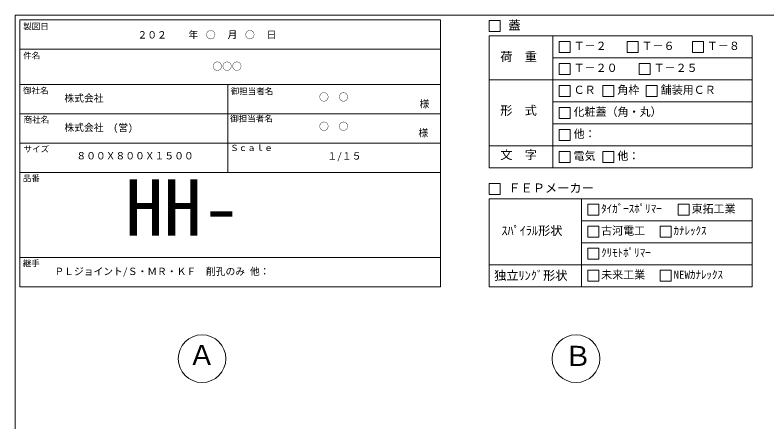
# Model space of a CAD drawing. Units: millimetres, scale not verified. Extents: x -4890 to 18490, y -2273 to 2273.
# Drawn here: x -1230 to 1847, y 608 to 2273 of the extents above; entities that cross this region are included whole.
import ezdxf
from ezdxf.enums import TextEntityAlignment as Align

# ---------------------------------------------------------------- set-up
doc = ezdxf.new("R2010")
doc.units = ezdxf.units.MM
doc.header["$LTSCALE"] = 10
for name, color, linetype, lineweight in [('0-2_waku', 7, 'Continuous', 18), ('0-3_gaikei', 7, 'Continuous', 18), ('0-E_文字１', 7, 'Continuous', 18), ('1-5_文字２', 7, 'Continuous', 5)]:
    doc.layers.add(name, color=color, linetype=linetype, lineweight=lineweight)
doc.styles.add('ＭＳ ゴシック', font='')
doc.styles.get('ＭＳ ゴシック').set_extended_font_data('MS Gothic')

msp = doc.modelspace()

# ---------------------------------------------------------------- linework, layer by layer
at = {"layer": '0-2_waku'}
for p, q in [((-1229.68, 2273.35), (-1229.68, -2001.65)), ((-1209.68, 2253.35), (-1209.68, 1161.35)), ((-1209.68, 2253.35), (510.32, 2253.35)), ((-1209.68, 2253.35), (-1209.68, 1161.35)), ((-1209.68, 2253.35), (510.32, 2253.35)), ((-1209.68, 2253.35), (-1209.68, 1161.35)), ((510.32, 2253.35), (510.32, 1161.35)), ((710.32, 2187.57), (1785.32, 2187.57)), ((710.32, 2187.57), (710.32, 1647.57)), ((970.98, 2187.57), (970.98, 1647.57)), ((1785.32, 2187.57), (1785.32, 1647.57)), ((-1209.68, 2133.35), (510.32, 2133.35)), ((-1209.68, 2133.35), (510.32, 2133.35)), ((-1209.68, 2133.35), (510.32, 2133.35)), ((-1209.68, 2133.35), (510.32, 2133.35)), ((970.98, 2097.57), (1785.32, 2097.57)), ((710.32, 2007.57), (1785.32, 2007.57)), ((-1209.68, 1989.35), (510.32, 1989.35)), ((-1209.68, 1989.35), (510.32, 1989.35)), ((-359.68, 1989.35), (-359.68, 1629.35)), ((970.98, 1917.57), (1785.32, 1917.57)), ((-1209.68, 1869.35), (510.32, 1869.35)), ((970.98, 1827.57), (1785.32, 1827.57)), ((-1209.68, 1749.35), (510.32, 1749.35)), ((710.32, 1737.57), (1785.32, 1737.57)), ((710.32, 1647.57), (1785.32, 1647.57)), ((-1209.68, 1629.35), (510.32, 1629.35)), ((710.32, 1521.35), (1785.32, 1521.35)), ((710.32, 1521.35), (710.32, 1161.35)), ((1088.13, 1521.35), (1088.13, 1161.35)), ((1785.32, 1521.35), (1785.32, 1161.35)), ((1088.13, 1431.35), (1785.32, 1431.35)), ((1088.13, 1341.35), (1785.32, 1341.35)), ((-1209.68, 1281.35), (510.32, 1281.35)), ((710.32, 1251.35), (1785.32, 1251.35)), ((-1209.68, 1161.35), (510.32, 1161.35)), ((710.32, 1161.35), (1785.32, 1161.35)), ((710.32, 1161.35), (1785.32, 1161.35))]:
    msp.add_line(p, q, dxfattribs=at)
msp.add_lwpolyline([(-1229.68, 2273.35), (4890.32, 2273.35), (4890.32, -2001.65)], dxfattribs=at)
at = {"layer": '0-3_gaikei'}
for centre in [(-464.68, 867.1), (1065.32, 867.1)]:
    msp.add_circle(centre, 97.5, dxfattribs=at)
at = {"layer": '0-E_文字１'}
for p, q in [((710.32, 2250.39), (710.32, 2205.39)), ((710.32, 2205.39), (755.32, 2205.39)), ((996.28, 2165.07), (1041.28, 2165.07)), ((996.28, 2165.07), (996.28, 2120.07)), ((996.28, 2165.07), (996.28, 2120.07)), ((996.28, 2165.07), (1041.28, 2165.07)), ((996.28, 2165.07), (996.28, 2120.07)), ((996.28, 2165.07), (1041.28, 2165.07)), ((1041.28, 2165.07), (1041.28, 2120.07)), ((1041.28, 2165.07), (1041.28, 2120.07)), ((1041.28, 2165.07), (1041.28, 2120.07)), ((1274.37, 2165.07), (1319.37, 2165.07)), ((1274.37, 2165.07), (1274.37, 2120.07)), ((1319.37, 2165.07), (1319.37, 2120.07)), ((1541.57, 2165.07), (1586.57, 2165.07)), ((1541.57, 2165.07), (1541.57, 2120.07)), ((1586.57, 2165.07), (1586.57, 2120.07)), ((996.28, 2120.07), (1041.28, 2120.07)), ((996.28, 2120.07), (1041.28, 2120.07)), ((996.28, 2120.07), (1041.28, 2120.07)), ((1274.37, 2120.07), (1319.37, 2120.07)), ((1541.57, 2120.07), (1586.57, 2120.07)), ((996.28, 2075.07), (1041.28, 2075.07)), ((996.28, 2075.07), (996.28, 2030.07)), ((1041.28, 2075.07), (1041.28, 2030.07)), ((1323.77, 2075.07), (1368.77, 2075.07)), ((1323.77, 2075.07), (1323.77, 2030.07)), ((1368.77, 2075.07), (1368.77, 2030.07)), ((996.28, 2030.07), (1041.28, 2030.07)), ((1323.77, 2030.07), (1368.77, 2030.07)), ((996.28, 1985.07), (1041.28, 1985.07)), ((996.28, 1985.07), (996.28, 1940.07)), ((996.28, 1985.07), (996.28, 1940.07)), ((1041.28, 1985.07), (1041.28, 1940.07)), ((1041.28, 1985.07), (1041.28, 1940.07)), ((1175.28, 1985.07), (1220.28, 1985.07)), ((1175.28, 1985.07), (1175.28, 1940.07)), ((1220.28, 1985.07), (1220.28, 1940.07)), ((1352.79, 1985.07), (1397.79, 1985.07)), ((1352.79, 1985.07), (1352.79, 1940.07)), ((1397.79, 1985.07), (1397.79, 1940.07)), ((996.28, 1940.07), (1041.28, 1940.07)), ((996.28, 1940.07), (1041.28, 1940.07)), ((1175.28, 1940.07), (1220.28, 1940.07)), ((1352.79, 1940.07), (1397.79, 1940.07)), ((996.28, 1895.07), (996.28, 1850.07)), ((1041.28, 1895.07), (1041.28, 1850.07)), ((996.28, 1850.07), (1041.28, 1850.07)), ((996.28, 1805.07), (1041.28, 1805.07)), ((996.28, 1805.07), (996.28, 1760.07)), ((996.28, 1805.07), (996.28, 1760.07)), ((1041.28, 1805.07), (1041.28, 1760.07)), ((1041.28, 1805.07), (1041.28, 1760.07)), ((996.28, 1760.07), (1041.28, 1760.07)), ((996.28, 1760.07), (1041.28, 1760.07)), ((996.28, 1715.07), (996.28, 1670.07)), ((1175.28, 1715.07), (1175.28, 1670.07)), ((996.28, 1670.07), (1041.28, 1670.07)), ((1175.28, 1670.07), (1220.28, 1670.07)), ((710.32, 1584.16), (710.32, 1539.16)), ((710.32, 1539.16), (755.32, 1539.16)), ((1113.43, 1498.85), (1113.43, 1453.85)), ((1483.02, 1498.85), (1528.02, 1498.85)), ((1483.02, 1498.85), (1483.02, 1453.85)), ((1483.02, 1498.85), (1528.02, 1498.85)), ((1483.02, 1498.85), (1483.02, 1453.85)), ((1483.02, 1498.85), (1528.02, 1498.85)), ((1483.02, 1498.85), (1483.02, 1453.85)), ((1528.02, 1498.85), (1528.02, 1453.85)), ((1528.02, 1498.85), (1528.02, 1453.85)), ((1528.02, 1498.85), (1528.02, 1453.85)), ((1113.43, 1453.85), (1158.43, 1453.85)), ((1483.02, 1453.85), (1528.02, 1453.85)), ((1483.02, 1453.85), (1528.02, 1453.85)), ((1483.02, 1453.85), (1528.02, 1453.85)), ((1113.43, 1408.85), (1158.43, 1408.85)), ((1113.43, 1408.85), (1113.43, 1363.85)), ((1158.43, 1408.85), (1158.43, 1363.85)), ((1409.34, 1408.85), (1409.34, 1363.85)), ((1113.43, 1363.85), (1158.43, 1363.85)), ((1409.34, 1363.85), (1454.34, 1363.85)), ((1113.43, 1318.85), (1113.43, 1273.85)), ((1113.43, 1273.85), (1158.43, 1273.85)), ((1113.43, 1228.85), (1158.43, 1228.85)), ((1113.43, 1228.85), (1113.43, 1183.85)), ((1158.43, 1228.85), (1158.43, 1183.85)), ((1409.34, 1228.85), (1454.34, 1228.85)), ((1409.34, 1228.85), (1409.34, 1183.85)), ((1454.34, 1228.85), (1454.34, 1183.85)), ((1113.43, 1183.85), (1158.43, 1183.85)), ((1409.34, 1183.85), (1454.34, 1183.85))]:
    msp.add_line(p, q, dxfattribs=at)
for points in [[(710.32, 2250.39), (755.32, 2250.39), (755.32, 2205.39)], [(710.32, 2250.39), (755.32, 2250.39), (755.32, 2205.39)], [(996.28, 1985.07), (1041.28, 1985.07), (1041.28, 1940.07)], [(996.28, 1985.07), (996.28, 1940.07), (1041.28, 1940.07)], [(996.28, 1895.07), (1041.28, 1895.07), (1041.28, 1850.07)], [(996.28, 1805.07), (1041.28, 1805.07), (1041.28, 1760.07)], [(996.28, 1805.07), (996.28, 1760.07), (1041.28, 1760.07)], [(996.28, 1715.07), (1041.28, 1715.07), (1041.28, 1670.07)], [(1175.28, 1715.07), (1220.28, 1715.07), (1220.28, 1670.07)], [(710.32, 1584.16), (755.32, 1584.16), (755.32, 1539.16)], [(1113.43, 1498.85), (1158.43, 1498.85), (1158.43, 1453.85)], [(1409.34, 1408.85), (1454.34, 1408.85), (1454.34, 1363.85)], [(1113.43, 1318.85), (1158.43, 1318.85), (1158.43, 1273.85)]]:
    msp.add_lwpolyline(points, dxfattribs=at)

# ---------------------------------------------------------------- texts
at = {"layer": '0-E_文字１', "style": 'ＭＳ ゴシック'}
for s, height, p in [('蓋', 36.66, (788.4, 2202.47)), ('製図日', 24.93, (-1196.41, 2206.9)), ('\u3000\u3000年\u3000\u3000\u3000月\u3000\u3000\u3000日', 29.33, (-600.37, 2169.3)), ('Ｔ－２', 32.99, (1055.43, 2120.56)), ('Ｔ－６', 32.99, (1333.51, 2120.56)), ('Ｔ－８', 32.99, (1600.72, 2120.56)), ('件名', 24.93, (-1196.41, 2086.9)), ('荷\u3000重', 36.66, (755.28, 2073.77)), ('Ｔ－２０', 32.99, (1055.43, 2030.56)), ('Ｔ－２５', 32.99, (1382.91, 2030.56)), ('御社名', 24.93, (-1197.39, 1943.9)), ('御担当者名', 24.93, (-347.48, 1941.69)), ('御担当者名', 24.93, (-347.48, 1941.69)), ('ＣＲ', 32.99, (1055.43, 1940.56)), ('角枠', 32.99, (1234.42, 1940.56)), ('舗装用ＣＲ', 32.99, (1411.93, 1940.56)), ('様', 29.33, (425.27, 1886.18)), ('形\u3000式', 36.66, (755.28, 1853.81)), ('化粧蓋（角・丸）', 32.99, (1055.43, 1850.56)), ('商社名', 24.93, (-1194.78, 1824.86)), ('御担当者名', 24.93, (-349.69, 1829.38)), ('様', 29.33, (420.78, 1767.27)), ('他：', 32.99, (1055.43, 1760.56)), ('サイズ', 24.93, (-1194.78, 1704.86)), ('Ｓｃａｌｅ', 24.93, (-349.69, 1709.38)), ('文\u3000字', 36.66, (755.28, 1672.33)), ('８００Ｘ８００Ｘ１５００', 29.33, (-978.74, 1673.82)), ('１/１５', 29.33, (47.86, 1672.87)), ('電気', 32.99, (1055.43, 1670.56)), ('他：', 32.99, (1234.42, 1670.56)), ('品番', 24.93, (-1197.78, 1585.21)), ('HH-', 230.9, (-778.95, 1301.18)), ('ＦＥＰメーカー', 36.66, (788.4, 1536.25)), ('ﾀｲｶﾞｰｽﾎﾟﾘﾏｰ', 32.99, (1168.4, 1454.34)), ('東拓工業', 32.99, (1537.99, 1454.34)), ('ｽﾊﾟｲﾗﾙ形状', 36.66, (759.93, 1361.69)), ('古河電工', 32.99, (1168.4, 1364.34)), ('ｶﾅﾚｯｸｽ', 32.99, (1464.31, 1364.34)), ('ｸﾘﾓﾄﾎﾟﾘﾏｰ', 32.99, (1168.4, 1274.34)), ('継手', 24.93, (-1197.78, 1237.21)), ('ＰＬジョイント/Ｓ・ＭＲ・ＫＦ\u3000削孔のみ 他：', 29.33, (-1068.69, 1200.55)), ('独立ﾘﾝｸﾞ形状', 36.66, (730.4, 1178.21)), ('未来工業', 32.99, (1168.4, 1184.34)), ('NEWｶﾅﾚｯｸｽ', 32.99, (1464.31, 1184.34)), ('Ａ', 82.48, (-521.73, 816)), ('Ｂ', 82.48, (1016.83, 812.28))]:
    msp.add_text(s, height=height, dxfattribs=at).set_placement(p, align=Align.BOTTOM_LEFT)
at = {"layer": '1-5_文字２', "style": 'ＭＳ ゴシック'}
for s, p in [('\u3000\u3000２０２\u3000\u3000\u3000\u3000○\u3000\u3000\u3000○', (-808.85, 2168.52)), ('○○○', (-422.17, 2039.69)), ('株式会社', (-1027.68, 1909.43)), ('○\u3000○', (14.1, 1913.82)), ('株式会社\u3000(営)', (-1027.68, 1789.43)), ('○\u3000○', (14.1, 1793.82))]:
    msp.add_text(s, height=29.33, dxfattribs=at).set_placement(p, align=Align.BOTTOM_LEFT)

doc.saveas('drawing.dxf')
